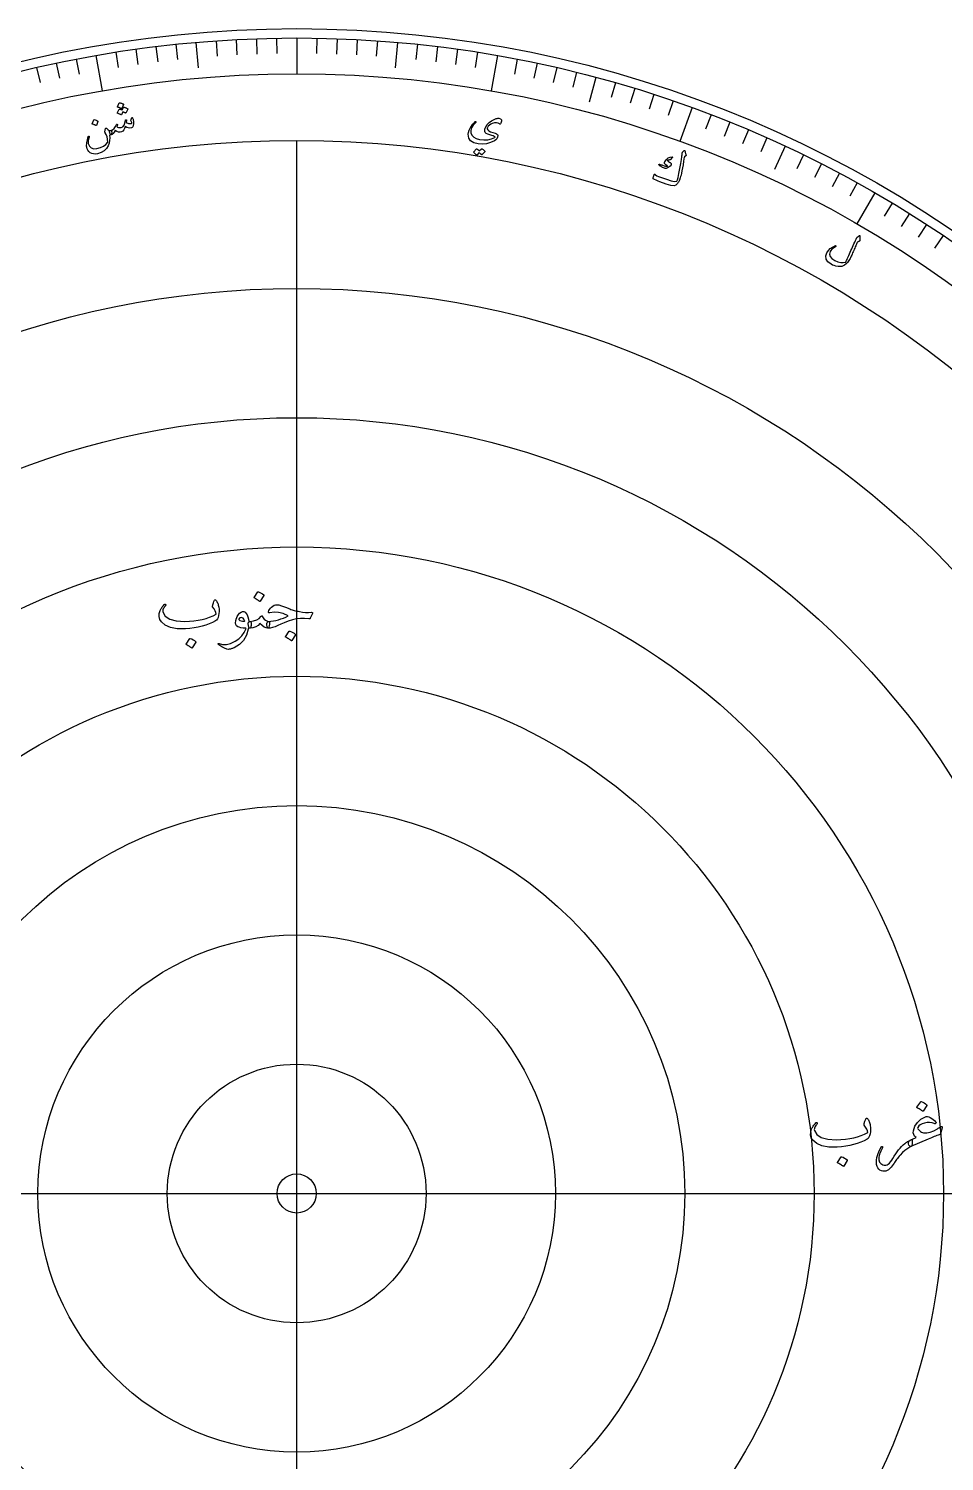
# Model space of a CAD drawing. Header units: millimetres. Extents: x -125 to 125, y -125 to 125.
# Drawn here: x -28.7 to 69.5, y -28.7 to 125 of the extents above; entities that cross this region are included whole.
import ezdxf

# ---------------------------------------------------------------- set-up
doc = ezdxf.new("R2010")
doc.units = ezdxf.units.MM
for name, color, linetype in [('CUT_INNER', 6, 'Continuous'), ('CUT_OUTER', 1, 'Continuous'), ('ENGRAVE', 7, 'Continuous'), ('ENGRAVE_FINE', 8, 'Continuous'), ('TEXT', 5, 'Continuous')]:
    doc.layers.add(name, color=color, linetype=linetype)

msp = doc.modelspace()

# ---------------------------------------------------------------- linework, layer by layer
at = {"layer": 'CUT_INNER'}
msp.add_circle((0, 0), 2.1, dxfattribs=at)
at = {"layer": 'CUT_OUTER'}
msp.add_circle((0, 0), 125, dxfattribs=at)
at = {"layer": 'ENGRAVE'}
for points in [[(-10.8073, 123.5281), (-10.5676, 120.7886)], [(0, 124), (0, 120.15)], [(10.8073, 123.5281), (10.5676, 120.7886)], [(-21.5324, 122.1162), (-20.8638, 118.3247)], [(21.5324, 122.1162), (20.8638, 118.3247)], [(32.0936, 119.7748), (31.3818, 117.1185)], [(42.4105, 116.5219), (41.0937, 112.9041)], [(0, -113), (0, 113)], [(52.4047, 112.3822), (51.2425, 109.8898)], [(62, 107.3872), (60.075, 104.053)], [(-113, 0), (113, 0)]]:
    msp.add_lwpolyline(points, dxfattribs=at)
for radius in [124, 120.15, 113, 83.25, 55.5, 27.75]:
    msp.add_circle((0, 0), radius, dxfattribs=at)
at = {"layer": 'ENGRAVE_FINE'}
for points in [[(-15.1118, 123.0757), (-14.9107, 121.438)], [(-12.9615, 123.3207), (-12.7891, 121.6798)], [(-8.6498, 123.6979), (-8.5347, 122.052)], [(-6.4897, 123.8301), (-6.4033, 122.1823)], [(-4.3275, 123.9245), (-4.27, 122.2755)], [(-2.1641, 123.9811), (-2.1353, 122.3314)], [(2.1641, 123.9811), (2.1353, 122.3314)], [(4.3275, 123.9245), (4.27, 122.2755)], [(6.4897, 123.8301), (6.4033, 122.1823)], [(8.6498, 123.6979), (8.5347, 122.052)], [(12.9615, 123.3207), (12.7891, 121.6798)], [(15.1118, 123.0757), (14.9107, 121.438)], [(-23.6603, 121.7218), (-23.3455, 120.1021)], [(-19.3979, 122.4734), (-19.1398, 120.8437)], [(-17.2575, 122.7932), (-17.0278, 121.1593)], [(17.2575, 122.7932), (17.0278, 121.1593)], [(19.3979, 122.4734), (19.1398, 120.8437)], [(23.6603, 121.7218), (23.3455, 120.1021)], [(-27.8939, 120.8219), (-27.5228, 119.2142)], [(-25.781, 121.2903), (-25.438, 119.6764)], [(25.781, 121.2903), (25.438, 119.6764)], [(27.8939, 120.8219), (27.5228, 119.2142)], [(29.9983, 120.3167), (29.5991, 118.7157)], [(34.179, 119.1965), (33.7242, 117.6104)], [(36.2541, 118.5818), (35.7717, 117.0039)], [(38.3181, 117.931), (37.8082, 116.3618)], [(40.3705, 117.2443), (39.8333, 115.6842)], [(44.4376, 115.764), (43.8463, 114.2236)], [(46.4512, 114.9708), (45.8331, 113.4409)], [(48.4507, 114.1426), (47.806, 112.6238)], [(50.4353, 113.2796), (49.7642, 111.7723)], [(54.358, 111.4505), (53.6347, 109.9675)], [(56.2948, 110.4848), (55.5457, 109.0146)], [(58.2145, 109.4855), (57.4398, 108.0286)], [(60.1164, 108.4528), (59.3165, 107.0097)], [(63.8647, 106.2887), (63.0149, 104.8744)], [(65.71, 105.158), (64.8356, 103.7587)], [(67.5352, 103.9952), (66.6366, 102.6113)], [(69.3399, 102.8007), (68.4173, 101.4327)]]:
    msp.add_lwpolyline(points, dxfattribs=at)
for radius in [97.125, 69.375, 41.625, 13.875]:
    msp.add_circle((0, 0), radius, dxfattribs=at)
at = {"layer": 'TEXT'}
for points in [[(-19.0238, 117.0245), (-19.0183, 117.0319), (-19.0098, 117.0372), (-18.9984, 117.0403), (-18.9839, 117.0414), (-18.9297, 117.0309), (-18.8769, 117.0182), (-18.8253, 117.0033), (-18.7752, 116.9862), (-18.7259, 116.9666), (-18.6773, 116.9444), (-18.6292, 116.9194), (-18.5818, 116.8916), (-18.5694, 116.8809), (-18.5624, 116.8699), (-18.5606, 116.8587), (-18.5641, 116.8474), (-18.7506, 116.4203), (-18.7585, 116.4119), (-18.77, 116.4094), (-18.7852, 116.4128), (-18.8039, 116.4222), (-18.8201, 116.43), (-18.8455, 116.4416), (-18.8801, 116.4569), (-18.924, 116.4759), (-18.9777, 116.4986), (-19.0421, 116.5247), (-19.1169, 116.5543), (-19.2024, 116.5873), (-19.214, 116.5932), (-19.2204, 116.6), (-19.2217, 116.6076), (-19.2178, 116.6161)], [(-17.6831, 115.4648), (-17.673, 115.4741), (-17.6595, 115.4736), (-17.6425, 115.4631), (-17.622, 115.4428), (-17.5978, 115.4066), (-17.5756, 115.3533), (-17.5554, 115.2826), (-17.5371, 115.1947), (-17.5201, 115.0941), (-17.5106, 114.9951), (-17.5085, 114.8975), (-17.5137, 114.8014), (-17.5427, 114.6117), (-17.5856, 114.4719), (-17.6426, 114.3822), (-17.7138, 114.3425), (-17.894, 114.3252), (-18.0666, 114.3461), (-18.2317, 114.4051), (-18.3896, 114.5024), (-18.4544, 114.2988), (-18.5434, 114.1337), (-18.6566, 114.0071), (-18.794, 113.9188), (-18.9468, 113.8791), (-19.1104, 113.8923), (-19.285, 113.9584), (-19.4709, 114.0774), (-19.5725, 113.8881), (-19.6795, 113.7469), (-19.792, 113.6537), (-19.9101, 113.6086), (-19.9371, 113.6182), (-19.9678, 113.6561), (-20.0022, 113.7221), (-20.0402, 113.8163), (-20.0648, 113.9115), (-20.0647, 113.9849), (-20.0399, 114.0364), (-19.9903, 114.0661), (-19.766, 114.1599), (-19.5791, 114.2984), (-19.4295, 114.482), (-19.3171, 114.7107), (-19.311, 114.7232), (-19.3038, 114.7326), (-19.2953, 114.7389), (-19.2857, 114.7421), (-19.2734, 114.7429), (-19.262, 114.7409), (-19.2514, 114.7361), (-19.2416, 114.7286), (-19.2322, 114.7021), (-19.2356, 114.6537), (-19.2516, 114.5837), (-19.2802, 114.4918), (-19.2131, 114.4361), (-19.1178, 114.4027), (-18.9943, 114.3915), (-18.8426, 114.4025), (-18.6626, 114.4722), (-18.5204, 114.6264), (-18.4155, 114.8651), (-18.3477, 115.1885), (-18.3445, 115.2051), (-18.3392, 115.2173), (-18.332, 115.2254), (-18.3227, 115.2291), (-18.3081, 115.2301), (-18.2951, 115.2283), (-18.2835, 115.2236), (-18.2735, 115.216), (-18.2651, 115.2043), (-18.2592, 115.1922), (-18.2559, 115.1796), (-18.2552, 115.1667), (-18.2722, 114.9445), (-18.2042, 114.901), (-18.1252, 114.8659), (-18.0351, 114.8389), (-17.9339, 114.8201), (-17.8372, 114.8127), (-17.7654, 114.8189), (-17.7186, 114.8389), (-17.6967, 114.8726), (-17.6951, 114.9192), (-17.7098, 114.9829), (-17.7409, 115.0636), (-17.7883, 115.1614), (-17.7874, 115.1912), (-17.7696, 115.2517), (-17.7348, 115.3429), (-17.6831, 115.4648)], [(-18.5808, 116.5521), (-18.5754, 116.5595), (-18.5669, 116.5647), (-18.5555, 116.5679), (-18.5411, 116.5689), (-18.4872, 116.5582), (-18.4346, 116.5453), (-18.3833, 116.5302), (-18.3334, 116.5129), (-18.2844, 116.4931), (-18.2361, 116.4707), (-18.1883, 116.4455), (-18.1411, 116.4176), (-18.1314, 116.4084), (-18.1261, 116.3978), (-18.1252, 116.3858), (-18.1288, 116.3725), (-18.3154, 115.9462), (-18.3214, 115.94), (-18.3313, 115.9384), (-18.3453, 115.9415), (-18.3634, 115.9491), (-18.3752, 115.9544), (-18.3938, 115.9625), (-18.4192, 115.9735), (-18.4512, 115.9874), (-18.4899, 116.0037), (-18.5353, 116.0223), (-18.5873, 116.0431), (-18.646, 116.066), (-18.7799, 115.7516), (-18.7878, 115.7431), (-18.7992, 115.7406), (-18.8143, 115.7441), (-18.833, 115.7534), (-18.8491, 115.7613), (-18.8744, 115.7728), (-18.9088, 115.7881), (-18.9525, 115.8071), (-19.006, 115.8298), (-19.07, 115.8558), (-19.1446, 115.8854), (-19.2296, 115.9184), (-19.2389, 115.9247), (-19.2437, 115.9318), (-19.244, 115.9396), (-19.2398, 115.9481), (-19.0477, 116.3564), (-19.0423, 116.3638), (-19.0339, 116.3691), (-19.0225, 116.3723), (-19.008, 116.3733), (-18.9699, 116.366), (-18.9319, 116.3576), (-18.8941, 116.3483), (-18.8565, 116.3379), (-18.8193, 116.3261), (-18.7829, 116.3125), (-18.7471, 116.2972), (-18.7121, 116.2801)], [(21.7606, 114.782), (21.606, 114.8679), (21.4222, 114.9047), (21.2095, 114.8919), (20.9682, 114.8297), (20.8093, 114.7569), (20.6706, 114.6607), (20.5523, 114.5411), (20.4543, 114.398), (20.4417, 114.3682), (20.4353, 114.3359), (20.435, 114.3012), (20.4408, 114.2641), (20.5018, 114.1411), (20.6218, 114.0349), (20.8009, 113.9453), (21.0389, 113.8721), (21.2741, 113.8018), (21.4395, 113.7225), (21.5352, 113.6345), (21.5613, 113.5379), (21.5309, 113.352), (21.4635, 113.194), (21.3592, 113.064), (21.2183, 112.9619), (20.7974, 112.7735), (20.366, 112.6559), (19.9233, 112.6089), (19.4687, 112.6324), (18.9882, 112.7497), (18.6486, 112.9594), (18.4496, 113.2627), (18.3915, 113.6604), (18.4181, 113.8691), (18.4843, 114.0897), (18.5903, 114.3222), (18.7364, 114.5664), (18.7844, 114.6331), (18.8329, 114.697), (18.882, 114.7583), (18.9317, 114.8168), (18.9824, 114.8728), (19.0343, 114.9267), (19.0876, 114.9783), (19.1422, 115.0278), (19.1704, 115.0473), (19.1937, 115.0532), (19.2121, 115.0456), (19.2256, 115.0244), (19.231, 114.9999), (19.2294, 114.9766), (19.2208, 114.9545), (19.2052, 114.9336), (18.9396, 114.6311), (18.7657, 114.3472), (18.6826, 114.0823), (18.6897, 113.8366), (18.7966, 113.5614), (18.9842, 113.3483), (19.2527, 113.197), (19.6024, 113.1068), (20.063, 113.0637), (20.4889, 113.0847), (20.8806, 113.1701), (21.2387, 113.3204), (21.2613, 113.3346), (21.2718, 113.351), (21.2704, 113.3696), (21.2571, 113.3905), (21.1956, 113.4361), (21.0834, 113.4859), (20.9205, 113.5397), (20.7067, 113.5972), (20.4907, 113.6646), (20.3312, 113.7463), (20.2282, 113.8426), (20.1818, 113.9537), (20.1728, 114.0762), (20.1863, 114.2006), (20.2224, 114.3269), (20.281, 114.4551), (20.4414, 114.6989), (20.6425, 114.9136), (20.8845, 115.099), (21.1675, 115.2549), (21.2418, 115.2904), (21.313, 115.3199), (21.3812, 115.3434), (21.4463, 115.3608), (21.5081, 115.3726), (21.5663, 115.3792), (21.6209, 115.3804), (21.6718, 115.3765), (21.8636, 115.3216), (21.967, 115.2142), (21.9823, 115.0547), (21.9095, 114.843), (21.8747, 114.7888), (21.8383, 114.7606), (21.8003, 114.7583), (21.7606, 114.782)], [(-20.4884, 114.2818), (-20.477, 114.3127), (-20.4602, 114.3288), (-20.4382, 114.3301), (-20.4109, 114.3167), (-20.3947, 114.3045), (-20.3759, 114.2888), (-20.3545, 114.2697), (-20.3305, 114.2471), (-20.3043, 114.2213), (-20.2763, 114.1925), (-20.2465, 114.1608), (-20.2149, 114.1261), (-20.1717, 114.0902), (-20.1198, 114.0682), (-20.0594, 114.0602), (-19.9903, 114.0661), (-19.9417, 114.0677), (-19.9021, 114.054), (-19.8716, 114.0249), (-19.8502, 113.9805), (-19.8379, 113.9306), (-19.8331, 113.8748), (-19.8357, 113.8131), (-19.8457, 113.7456), (-19.8588, 113.6883), (-19.8738, 113.6463), (-19.891, 113.6198), (-19.9101, 113.6086), (-20.0664, 113.5811), (-20.0485, 113.2835), (-20.0694, 112.9908), (-20.1289, 112.703), (-20.2268, 112.42), (-20.3998, 112.1252), (-20.649, 111.8867), (-20.9743, 111.704), (-21.3761, 111.5766), (-21.5901, 111.5459), (-21.7892, 111.5545), (-21.9738, 111.6025), (-22.1439, 111.6899), (-22.2879, 111.8083), (-22.3991, 111.9482), (-22.4774, 112.1099), (-22.5226, 112.2933), (-22.5323, 112.3958), (-22.5327, 112.509), (-22.5239, 112.633), (-22.5058, 112.7677), (-22.479, 112.913), (-22.444, 113.0688), (-22.4008, 113.2351), (-22.3493, 113.4118), (-22.3437, 113.4267), (-22.3362, 113.438), (-22.3266, 113.4458), (-22.315, 113.4501), (-22.2984, 113.452), (-22.2838, 113.451), (-22.2712, 113.4468), (-22.2607, 113.4397), (-22.2508, 113.4275), (-22.2461, 113.4123), (-22.2468, 113.3941), (-22.2528, 113.3729), (-22.3159, 113.13), (-22.3535, 112.9309), (-22.3656, 112.7756), (-22.3526, 112.664), (-22.2311, 112.3813), (-22.0353, 112.1992), (-21.7655, 112.1175), (-21.4213, 112.1355), (-21.0384, 112.2359), (-20.7164, 112.3846), (-20.4549, 112.5824), (-20.2539, 112.8294), (-20.2807, 113.1284), (-20.336, 113.3954), (-20.4201, 113.6304), (-20.5332, 113.8333), (-20.5519, 113.863), (-20.565, 113.8865), (-20.5723, 113.9039), (-20.574, 113.915)], [(-21.7714, 115.2159), (-21.7662, 115.2235), (-21.7579, 115.2289), (-21.7467, 115.2324), (-21.7324, 115.2338), (-21.6255, 115.2125), (-21.5227, 115.1812), (-21.4241, 115.1399), (-21.3297, 115.0885), (-21.3198, 115.0799), (-21.3144, 115.0704), (-21.3135, 115.06), (-21.317, 115.0489), (-21.4847, 114.6186), (-21.4919, 114.6078), (-21.5029, 114.6034), (-21.5178, 114.6055), (-21.5365, 114.6141), (-21.5527, 114.6216), (-21.5782, 114.6326), (-21.6128, 114.6471), (-21.6567, 114.665), (-21.7105, 114.6864), (-21.7748, 114.711), (-21.8497, 114.7388), (-21.9351, 114.7698), (-21.9467, 114.7754), (-21.9533, 114.782), (-21.9547, 114.7896), (-21.9511, 114.7982)], [(19.8143, 112.1109), (19.8217, 112.1161), (19.8311, 112.1184), (19.8425, 112.1177), (19.8559, 112.114), (19.9016, 112.0866), (19.9453, 112.0575), (19.9872, 112.0268), (20.0271, 111.9944), (20.0653, 111.96), (20.1021, 111.9233), (20.1375, 111.8841), (20.1715, 111.8426), (20.1774, 111.8307), (20.1788, 111.819), (20.1758, 111.8074), (20.1683, 111.796), (19.8613, 111.4525), (19.8539, 111.4486), (19.8443, 111.4503), (19.8325, 111.4577), (19.8185, 111.4706), (19.8094, 111.4819), (19.794, 111.4979), (19.7725, 111.5186), (19.7448, 111.544), (19.7106, 111.5744), (19.6697, 111.6103), (19.6221, 111.6516), (19.5677, 111.6983), (19.3272, 111.4311), (19.317, 111.4234), (19.3055, 111.4231), (19.2927, 111.4303), (19.2787, 111.4448), (19.2665, 111.4574), (19.2472, 111.4764), (19.2207, 111.5019), (19.187, 111.5339), (19.1456, 111.5725), (19.0956, 111.6177), (19.0373, 111.6695), (18.9704, 111.728), (18.9639, 111.737), (18.9618, 111.7452), (18.964, 111.7527), (18.9706, 111.7594), (19.2775, 112.0892), (19.2848, 112.0945), (19.2941, 112.0968), (19.3055, 112.0962), (19.319, 112.0925), (19.3583, 112.0715), (19.3959, 112.0485), (19.4319, 112.0234), (19.4662, 111.9963), (19.499, 111.9676), (19.5302, 111.9374), (19.5599, 111.9059), (19.588, 111.8729)], [(41.6419, 111.8777), (41.6505, 111.8154), (41.6614, 111.7554), (41.6744, 111.6977), (41.6897, 111.6423), (41.7076, 111.5889), (41.7282, 111.5376), (41.7518, 111.4884), (41.7781, 111.4411), (41.786, 111.4171), (41.7829, 111.3938), (41.7688, 111.3712), (41.7437, 111.3493), (41.6005, 111.2376), (41.586, 111.2251), (41.5748, 111.2141), (41.5671, 111.2046), (41.5627, 111.1966), (41.497, 110.7743), (41.4344, 110.3938), (41.3752, 110.0551), (41.3195, 109.7581), (41.2672, 109.5032), (41.2184, 109.2909), (41.173, 109.121), (41.1311, 108.9935), (41.0418, 108.7569), (41.0093, 108.6835), (40.973, 108.6111), (40.9331, 108.5398), (40.8894, 108.4696), (40.8417, 108.4005), (40.7897, 108.3327), (40.7335, 108.2662), (40.673, 108.2009), (40.4854, 108.1407), (40.1378, 108.1817), (39.6298, 108.3225), (38.96, 108.5607), (38.7535, 108.6428), (38.5643, 108.7238), (38.3924, 108.8038), (38.2377, 108.8829), (38.2251, 108.8945), (38.2178, 108.9076), (38.2159, 108.9223), (38.2192, 108.9386), (38.241, 109.0147), (38.2613, 109.0838), (38.2802, 109.1459), (38.2977, 109.201), (38.3139, 109.2497), (38.3291, 109.2925), (38.3433, 109.3296), (38.3565, 109.3609), (38.3649, 109.3781), (38.3748, 109.3859), (38.3861, 109.3843), (38.399, 109.3733), (38.5003, 109.299), (38.6375, 109.2222), (38.8104, 109.1427), (39.0192, 109.0604), (39.6493, 108.8332), (40.1523, 108.6827), (40.5291, 108.6106), (40.7803, 108.6182), (40.8352, 108.7654), (40.9056, 109.0439), (40.9912, 109.4538), (41.0914, 109.9952), (41.1867, 110.5392), (41.2565, 110.9513), (41.3014, 111.2316), (41.3217, 111.38), (41.326, 111.421), (41.33, 111.4594), (41.3338, 111.4952), (41.3373, 111.5283), (41.3404, 111.5585), (41.3429, 111.5854), (41.345, 111.609), (41.3466, 111.6295), (41.3528, 111.6729), (41.3658, 111.7118), (41.3856, 111.7461), (41.4121, 111.7758), (41.5746, 111.9247), (41.587, 111.9342), (41.5984, 111.9393), (41.6089, 111.9399), (41.6184, 111.936), (41.6278, 111.9252), (41.6349, 111.9119), (41.6396, 111.8961), (41.6419, 111.8777)], [(40.2768, 111.2352), (40.2856, 111.2307), (40.2923, 111.2241), (40.2969, 111.2156), (40.2994, 111.2051), (40.2985, 111.1969), (40.2961, 111.1884), (40.2923, 111.1799), (40.2871, 111.1711), (40.0905, 110.9514), (40.0684, 110.9298), (40.048, 110.9146), (40.0291, 110.9056), (40.0118, 110.903), (39.9437, 110.9079), (39.8829, 110.9041), (39.8294, 110.8915), (39.7832, 110.87), (39.7701, 110.8548), (39.7726, 110.8327), (39.7906, 110.8036), (39.8241, 110.7676), (39.8482, 110.7483), (39.8735, 110.7292), (39.8999, 110.7105), (39.9274, 110.692), (39.9563, 110.6737), (39.987, 110.6554), (40.0195, 110.6371), (40.0536, 110.6189), (40.1596, 110.5225), (40.1611, 110.4028), (40.0586, 110.2599), (39.8523, 110.0935), (39.7763, 110.0493), (39.7065, 110.0186), (39.6431, 110.0014), (39.5859, 109.9976), (39.5275, 110.0059), (39.4508, 110.0283), (39.3558, 110.0647), (39.2423, 110.1152), (39.1847, 110.1422), (39.1309, 110.1699), (39.0808, 110.1983), (39.0343, 110.2274), (38.9912, 110.2563), (38.9512, 110.2842), (38.9142, 110.3109), (38.8802, 110.3366), (38.8613, 110.358), (38.8497, 110.3788), (38.8455, 110.3991), (38.8486, 110.4188), (38.8584, 110.4369), (38.8724, 110.4474), (38.8907, 110.4502), (38.9131, 110.4454), (38.983, 110.4259), (39.0619, 110.4024), (39.1497, 110.3751), (39.2465, 110.3438), (39.427, 110.2852), (39.5703, 110.2459), (39.6764, 110.2259), (39.7453, 110.2255), (39.7553, 110.2284), (39.7623, 110.2344), (39.7663, 110.2436), (39.7673, 110.2559), (39.7655, 110.2644), (39.7599, 110.2737), (39.7503, 110.2836), (39.7369, 110.2943), (39.6071, 110.3794), (39.5538, 110.4177), (39.5108, 110.4577), (39.4781, 110.4996), (39.4556, 110.5432), (39.4403, 110.5905), (39.4371, 110.6348), (39.446, 110.6761), (39.4669, 110.7145), (39.6547, 110.9571), (39.8524, 111.1249), (40.0598, 111.2176), (40.2768, 111.2352)], [(60.3282, 102.7832), (60.3442, 102.7921), (60.3602, 102.7958), (60.3762, 102.7943), (60.3921, 102.7875), (60.4055, 102.7763), (60.4136, 102.7614), (60.4165, 102.7429), (60.4142, 102.7207), (60.3966, 102.5937), (60.3899, 102.4789), (60.3942, 102.3764), (60.4094, 102.2862), (60.4116, 102.2556), (60.4011, 102.2281), (60.3779, 102.2036), (60.3419, 102.1822), (60.3218, 102.1734), (60.3026, 102.1649), (60.2843, 102.1566), (60.267, 102.1485), (60.2506, 102.1409), (60.2355, 102.1341), (60.2217, 102.128), (60.209, 102.1227), (60.1869, 102.1125), (60.1663, 102.097), (60.1472, 102.0761), (60.1294, 102.0498), (60.0895, 101.9698), (60.0472, 101.8819), (60.0025, 101.786), (59.9553, 101.6821), (59.9055, 101.5705), (59.8526, 101.4514), (59.7968, 101.3246), (59.7379, 101.1902), (59.681, 101.055), (59.6265, 100.9286), (59.5744, 100.8107), (59.5248, 100.7016), (59.4778, 100.6007), (59.4334, 100.5076), (59.3918, 100.4222), (59.3528, 100.3446), (59.2281, 100.1204), (59.0864, 99.922), (58.9279, 99.7493), (58.7527, 99.6021), (58.6245, 99.5305), (58.4666, 99.4876), (58.279, 99.4731), (58.0616, 99.487), (57.8387, 99.5231), (57.6388, 99.573), (57.462, 99.6368), (57.308, 99.7147), (56.9634, 99.981), (56.7758, 100.2768), (56.7455, 100.6029), (56.873, 100.9598), (57.0293, 101.1913), (57.2267, 101.3929), (57.4654, 101.5644), (57.7458, 101.7055), (57.7648, 101.7121), (57.7816, 101.7134), (57.796, 101.7092), (57.8082, 101.6997), (57.8193, 101.6864), (57.826, 101.6733), (57.8284, 101.6604), (57.8264, 101.6478), (57.8205, 101.6308), (57.8115, 101.6162), (57.7994, 101.6042), (57.7842, 101.5946), (57.567, 101.4528), (57.3989, 101.3222), (57.2799, 101.2031), (57.2098, 101.0956), (57.1487, 100.8133), (57.2147, 100.5543), (57.4076, 100.3184), (57.7273, 100.1046), (58.0456, 99.964), (58.3438, 99.8915), (58.6222, 99.8874), (58.8812, 99.9517), (58.9235, 100.0315), (58.971, 100.1257), (59.0237, 100.2345), (59.0815, 100.3579), (59.1444, 100.4963), (59.2122, 100.6501), (59.2848, 100.8193), (59.3624, 101.0041), (59.4442, 101.1935), (59.5256, 101.3796), (59.6063, 101.5622), (59.6864, 101.7415), (59.7663, 101.9171), (59.8462, 102.0891), (59.9261, 102.2572), (60.0061, 102.4216), (60.0766, 102.5837), (60.0875, 102.6005), (60.0995, 102.6151), (60.1126, 102.6276), (60.1267, 102.638)], [(-8.6621, 63.6576), (-8.6079, 63.5896), (-8.5582, 63.5145), (-8.5131, 63.4323), (-8.4725, 63.3431), (-8.4365, 63.2473), (-8.405, 63.1455), (-8.378, 63.0377), (-8.3556, 62.9237), (-8.3264, 62.6949), (-8.3193, 62.4681), (-8.3344, 62.2433), (-8.3717, 62.0205), (-8.4282, 61.8219), (-8.5008, 61.6617), (-8.5895, 61.5397), (-8.6943, 61.456), (-9.027, 61.2801), (-9.3798, 61.1233), (-9.7528, 60.9857), (-10.1459, 60.8673), (-10.5592, 60.769), (-10.9927, 60.6919), (-11.4463, 60.6359), (-11.9201, 60.6012), (-12.8082, 60.6102), (-13.5371, 60.7342), (-14.1066, 60.9731), (-14.5169, 61.327), (-14.6852, 61.6037), (-14.7629, 61.9016), (-14.7498, 62.2206), (-14.6459, 62.5608), (-14.6109, 62.6342), (-14.5703, 62.709), (-14.5242, 62.7854), (-14.4725, 62.8633), (-14.4153, 62.9426), (-14.3526, 63.0235), (-14.2843, 63.106), (-14.2104, 63.1899), (-14.1858, 63.2136), (-14.16, 63.2282), (-14.1333, 63.2337), (-14.1056, 63.2302), (-14.087, 63.2231), (-14.0713, 63.21), (-14.0587, 63.1909), (-14.0492, 63.1657), (-14.0446, 63.142), (-14.0471, 63.1193), (-14.0567, 63.0976), (-14.0734, 63.077), (-14.1424, 62.9948), (-14.2044, 62.9096), (-14.2593, 62.8214), (-14.3072, 62.7302), (-14.34, 62.643), (-14.3576, 62.5588), (-14.3601, 62.4777), (-14.3475, 62.3996), (-14.0955, 61.9434), (-13.6217, 61.6233), (-12.9262, 61.4394), (-12.0088, 61.3915), (-11.5046, 61.4109), (-11.024, 61.453), (-10.5671, 61.5177), (-10.1338, 61.6052), (-9.7238, 61.7153), (-9.3365, 61.8481), (-8.9718, 62.0036), (-8.6298, 62.1818), (-8.6631, 62.3481), (-8.7387, 62.5326), (-8.8566, 62.7352), (-9.0169, 62.956), (-9.0219, 62.9772), (-9.0209, 63.0165), (-9.0139, 63.0739), (-9.0008, 63.1496), (-8.9972, 63.1571), (-8.9947, 63.1637), (-8.9932, 63.1692), (-8.9927, 63.1737), (-8.9665, 63.2766), (-8.9282, 63.3915), (-8.8778, 63.5185), (-8.8153, 63.6576), (-8.7876, 63.7), (-8.7528, 63.7141), (-8.711, 63.7), (-8.6621, 63.6576)], [(-4.1782, 64.5528), (-4.1681, 64.5629), (-4.154, 64.5689), (-4.1359, 64.5709), (-4.1137, 64.5689), (-3.9569, 64.5054), (-3.8092, 64.4278), (-3.6706, 64.336), (-3.5411, 64.2302), (-3.5285, 64.2141), (-3.5229, 64.1979), (-3.5245, 64.1818), (-3.533, 64.1657), (-3.9121, 63.5528), (-3.9262, 63.5382), (-3.9443, 63.5346), (-3.9665, 63.5422), (-3.9927, 63.5608), (-4.0154, 63.577), (-4.0512, 63.6012), (-4.1001, 63.6334), (-4.1621, 63.6737), (-4.2382, 63.7221), (-4.3294, 63.7786), (-4.4358, 63.8431), (-4.5572, 63.9157), (-4.5734, 63.9278), (-4.5814, 63.9399), (-4.5814, 63.952), (-4.5734, 63.9641)], [(-3.0169, 62.4157), (-2.9725, 62.5442), (-2.904, 62.6717), (-2.8113, 62.7982), (-2.6943, 62.9237), (-2.5557, 63.0367), (-2.4141, 63.1173), (-2.2694, 63.1657), (-2.1217, 63.1818), (-1.9191, 63.1531), (-1.6177, 63.0669), (-1.2175, 62.9232), (-0.7185, 62.7221), (-0.6142, 62.6826), (-0.5028, 62.6445), (-0.3843, 62.608), (-0.2588, 62.5729), (-0.1268, 62.5389), (0.0113, 62.5054), (0.1555, 62.4724), (0.3057, 62.4399), (0.6182, 62.39), (0.9347, 62.3612), (1.2553, 62.3537), (1.5799, 62.3673), (1.653, 62.3612), (1.6948, 62.335), (1.7054, 62.2887), (1.6847, 62.2221), (1.4589, 61.7302), (1.4302, 61.6894), (1.3924, 61.6637), (1.3455, 61.6531), (1.2896, 61.6576), (0.84, 61.7095), (0.4025, 61.7121), (-0.0229, 61.6652), (-0.4363, 61.5689), (-0.9111, 61.4061), (-1.3354, 61.2483), (-1.7094, 61.0956), (-2.033, 60.9479), (-2.3153, 60.8209), (-2.5814, 60.7302), (-2.8314, 60.6758), (-3.0653, 60.6576), (-3.0885, 60.6627), (-3.1096, 60.6778), (-3.1288, 60.703), (-3.1459, 60.7383), (-3.1817, 60.8567), (-3.2004, 60.9701), (-3.2019, 61.0785), (-3.1863, 61.1818), (-3.1605, 61.264), (-3.1318, 61.325), (-3.1001, 61.3648), (-3.0653, 61.3834), (-2.778, 61.4104), (-2.4967, 61.451), (-2.2215, 61.5051), (-1.9524, 61.5729), (-1.6888, 61.6538), (-1.4302, 61.7473), (-1.1767, 61.8534), (-0.9282, 61.9721), (-1.4499, 62.2226), (-1.9504, 62.3612), (-2.4297, 62.388), (-2.8879, 62.3028), (-2.9186, 62.2947), (-2.9463, 62.2947), (-2.971, 62.3028), (-2.9927, 62.3189), (-3.0063, 62.3401), (-3.0149, 62.3633), (-3.0184, 62.3885), (-3.0169, 62.4157)], [(-5.1943, 60.5689), (-5.3833, 59.9051), (-5.7004, 59.3492), (-6.1454, 58.9011), (-6.7185, 58.5608), (-6.7987, 58.5263), (-6.8778, 58.4953), (-6.9559, 58.4679), (-7.033, 58.4439), (-7.1086, 58.424), (-7.1822, 58.4086), (-7.2538, 58.3978), (-7.3234, 58.3915), (-7.4967, 58.4162), (-7.7266, 58.5064), (-8.0129, 58.6622), (-8.3556, 58.8834), (-8.3924, 58.9152), (-8.4141, 58.9459), (-8.4206, 58.9757), (-8.4121, 59.0044), (-8.3929, 59.0266), (-8.3677, 59.0367), (-8.3365, 59.0346), (-8.2992, 59.0205), (-7.9428, 58.9051), (-7.5431, 58.9056), (-7.1001, 59.022), (-6.6137, 59.2544), (-6.2165, 59.524), (-5.8879, 59.8411), (-5.6278, 60.2055), (-5.4363, 60.6173), (-5.4378, 60.6319), (-5.4423, 60.6435), (-5.4499, 60.6521), (-5.4604, 60.6576), (-5.7382, 60.6737), (-5.9746, 60.706), (-6.1696, 60.7544), (-6.3234, 60.8189), (-6.4423, 60.9187), (-6.5169, 61.0568), (-6.5471, 61.2332), (-6.533, 61.4479), (-6.5285, 61.4764), (-6.5229, 61.5054), (-6.5164, 61.5349), (-6.5088, 61.5649), (-6.5003, 61.5959), (-6.4907, 61.6284), (-6.4801, 61.6624), (-6.4685, 61.6979), (-6.3738, 61.9283), (-6.2588, 62.1193), (-6.1238, 62.271), (-5.9685, 62.3834), (-5.8097, 62.4449), (-5.6641, 62.4439), (-5.5315, 62.3804), (-5.4121, 62.2544), (-5.3077, 62.079), (-5.2286, 61.8754), (-5.1747, 61.6435), (-5.1459, 61.3834), (-5.1301, 61.3837), (-5.1147, 61.3844), (-5.0998, 61.3857), (-5.0854, 61.3875), (-5.0711, 61.3892), (-5.0562, 61.3905), (-5.0408, 61.3912), (-5.025, 61.3915), (-4.9705, 61.3799), (-4.9282, 61.3451), (-4.8979, 61.2872), (-4.8798, 61.206), (-4.8722, 61.1168), (-4.8738, 61.0266), (-4.8843, 60.9353), (-4.904, 60.8431), (-4.9297, 60.762), (-4.9584, 60.704), (-4.9902, 60.6692), (-5.025, 60.6576), (-5.1782, 60.6576), (-5.1792, 60.643), (-5.1822, 60.6233), (-5.1873, 60.5986), (-5.1943, 60.5689)], [(-5.5814, 61.4721), (-5.6661, 61.6198), (-5.7588, 61.7242), (-5.8596, 61.7851), (-5.9685, 61.8028), (-6.0335, 61.7856), (-6.0915, 61.7584), (-6.1424, 61.7211), (-6.1863, 61.6737), (-6.2004, 61.6485), (-6.2024, 61.6213), (-6.1923, 61.5921), (-6.1701, 61.5608), (-6.087, 61.4878), (-5.9665, 61.4379), (-5.8087, 61.4111), (-5.6137, 61.4076), (-5.5935, 61.4117), (-5.5814, 61.4237), (-5.5774, 61.4439), (-5.5814, 61.4721)], [(-3.0653, 61.3834), (-3.0013, 61.3628), (-2.9544, 61.3411), (-2.9247, 61.3184), (-2.9121, 61.2947), (-2.906, 61.2584), (-2.904, 61.2141), (-2.906, 61.1617), (-2.9121, 61.1012), (-2.9428, 60.9071), (-2.9786, 60.7685), (-3.0194, 60.6853), (-3.0653, 60.6576), (-3.283, 60.6884), (-3.5008, 60.7806), (-3.7185, 60.9343), (-3.9363, 61.1496), (-4.1439, 60.9525), (-4.3959, 60.8048), (-4.6923, 60.7065), (-5.033, 60.6576), (-5.0698, 60.6652), (-5.0996, 60.6879), (-5.1222, 60.7257), (-5.1379, 60.7786), (-5.2024, 61.1173), (-5.2094, 61.1551), (-5.2064, 61.1959), (-5.1933, 61.2398), (-5.1701, 61.2867), (-5.1434, 61.3229), (-5.1117, 61.3512), (-5.0749, 61.3713), (-5.033, 61.3834), (-4.6258, 61.4439), (-4.2911, 61.5528), (-4.029, 61.71), (-3.8395, 61.9157), (-3.8173, 61.9439), (-3.7911, 61.9641), (-3.7609, 61.9762), (-3.7266, 61.9802), (-3.6948, 61.9757), (-3.6721, 61.9621), (-3.6585, 61.9394), (-3.654, 61.9076), (-3.653, 61.8774), (-3.65, 61.8512), (-3.6449, 61.829), (-3.6379, 61.8108), (-3.5023, 61.648), (-3.3617, 61.5225), (-3.216, 61.4343), (-3.0653, 61.3834)], [(-0.7911, 60.335), (-0.781, 60.3451), (-0.7669, 60.3512), (-0.7488, 60.3532), (-0.7266, 60.3512), (-0.5698, 60.2877), (-0.4221, 60.21), (-0.2835, 60.1183), (-0.154, 60.0125), (-0.1414, 59.9963), (-0.1359, 59.9802), (-0.1374, 59.9641), (-0.1459, 59.9479), (-0.525, 59.335), (-0.5391, 59.3204), (-0.5572, 59.3169), (-0.5794, 59.3245), (-0.6056, 59.3431), (-0.6283, 59.3592), (-0.6641, 59.3834), (-0.713, 59.4157), (-0.775, 59.456), (-0.8511, 59.5044), (-0.9423, 59.5608), (-1.0487, 59.6254), (-1.1701, 59.6979), (-1.1863, 59.71), (-1.1943, 59.7221), (-1.1943, 59.7342), (-1.1863, 59.7463)], [(-11.4766, 59.5528), (-11.4665, 59.5629), (-11.4524, 59.5689), (-11.4342, 59.5709), (-11.4121, 59.5689), (-11.2553, 59.5054), (-11.1076, 59.4278), (-10.969, 59.336), (-10.8395, 59.2302), (-10.8269, 59.2141), (-10.8213, 59.1979), (-10.8228, 59.1818), (-10.8314, 59.1657), (-11.2104, 58.5528), (-11.2246, 58.5382), (-11.2427, 58.5346), (-11.2649, 58.5422), (-11.2911, 58.5608), (-11.3138, 58.577), (-11.3496, 58.6012), (-11.3985, 58.6334), (-11.4604, 58.6737), (-11.5366, 58.7221), (-11.6278, 58.7786), (-11.7341, 58.8431), (-11.8556, 58.9157), (-11.8717, 58.9278), (-11.8798, 58.9399), (-11.8798, 58.952), (-11.8717, 58.9641)], [(66.9237, 9.8395), (66.9338, 9.8496), (66.9479, 9.8556), (66.9661, 9.8576), (66.9883, 9.8556), (67.145, 9.7921), (67.2927, 9.7145), (67.4313, 9.6227), (67.5608, 9.5169), (67.5734, 9.5008), (67.579, 9.4846), (67.5775, 9.4685), (67.5689, 9.4524), (67.1899, 8.8395), (67.1758, 8.8249), (67.1576, 8.8213), (67.1354, 8.8289), (67.1092, 8.8475), (67.0865, 8.8637), (67.0508, 8.8879), (67.0019, 8.9201), (66.9399, 8.9604), (66.8638, 9.0088), (66.7725, 9.0653), (66.6662, 9.1298), (66.5447, 9.2024), (66.5286, 9.2145), (66.5205, 9.2266), (66.5205, 9.2387), (66.5286, 9.2508)], [(61.2141, 8.033), (61.2683, 7.965), (61.3179, 7.8899), (61.363, 7.8077), (61.4036, 7.7185), (61.4396, 7.6227), (61.4711, 7.5209), (61.4981, 7.4131), (61.5205, 7.2992), (61.5498, 7.0703), (61.5568, 6.8435), (61.5417, 6.6187), (61.5044, 6.3959), (61.4479, 6.1973), (61.3754, 6.0371), (61.2867, 5.9151), (61.1818, 5.8314), (60.8492, 5.6555), (60.4963, 5.4988), (60.1233, 5.3612), (59.7302, 5.2427), (59.3169, 5.1444), (58.8834, 5.0673), (58.4298, 5.0114), (57.956, 4.9766), (57.0679, 4.9856), (56.3391, 5.1096), (55.7695, 5.3486), (55.3592, 5.7024), (55.1909, 5.9791), (55.1133, 6.277), (55.1264, 6.596), (55.2302, 6.9363), (55.2652, 7.0096), (55.3058, 7.0844), (55.3519, 7.1608), (55.4036, 7.2387), (55.4608, 7.3181), (55.5235, 7.399), (55.5918, 7.4814), (55.6657, 7.5653), (55.6904, 7.589), (55.7161, 7.6036), (55.7428, 7.6091), (55.7705, 7.6056), (55.7892, 7.5986), (55.8048, 7.5854), (55.8174, 7.5663), (55.827, 7.5411), (55.8315, 7.5174), (55.829, 7.4947), (55.8194, 7.473), (55.8028, 7.4524), (55.7337, 7.3702), (55.6717, 7.285), (55.6168, 7.1968), (55.5689, 7.1056), (55.5361, 7.0184), (55.5185, 6.9342), (55.516, 6.8531), (55.5286, 6.775), (55.7806, 6.3188), (56.2544, 5.9988), (56.95, 5.8148), (57.8673, 5.7669), (58.3716, 5.7863), (58.8522, 5.8284), (59.3091, 5.8932), (59.7423, 5.9806), (60.1523, 6.0907), (60.5397, 6.2236), (60.9043, 6.379), (61.2463, 6.5572), (61.2131, 6.7236), (61.1375, 6.908), (61.0195, 7.1106), (60.8592, 7.3314), (60.8542, 7.3526), (60.8552, 7.3919), (60.8623, 7.4494), (60.8754, 7.525), (60.8789, 7.5325), (60.8814, 7.5391), (60.8829, 7.5446), (60.8834, 7.5492), (60.9096, 7.652), (60.9479, 7.7669), (60.9983, 7.8939), (61.0608, 8.033), (61.0886, 8.0754), (61.1233, 8.0895), (61.1652, 8.0754), (61.2141, 8.033)], [(69.2141, 7.0572), (69.0528, 6.4121), (69.0346, 6.3808), (69.0044, 6.3516), (68.9621, 6.3244), (68.9076, 6.2992), (68.7869, 6.2566), (68.6586, 6.2094), (68.5228, 6.1578), (68.3794, 6.1016), (68.2284, 6.0413), (68.0699, 5.9776), (67.9038, 5.9103), (67.7302, 5.8395), (65.8754, 5.033), (65.7907, 5.0517), (65.7221, 5.1076), (65.6697, 5.2009), (65.6334, 5.3314), (65.6274, 5.47), (65.6657, 5.5875), (65.7483, 5.6837), (65.8754, 5.7588), (65.8912, 5.7661), (65.9227, 5.78), (65.9699, 5.8004), (66.0326, 5.8274), (66.1105, 5.8604), (66.203, 5.899), (66.3101, 5.9431), (66.4318, 5.9927), (66.2751, 6.1535), (66.1758, 6.3294), (66.1339, 6.5204), (66.1496, 6.7266), (66.3048, 7.217), (66.5689, 7.6318), (66.9419, 7.971), (67.4237, 8.2346), (67.5291, 8.2593), (67.6516, 8.2528), (67.7912, 8.215), (67.9479, 8.1459), (68.1107, 8.0517), (68.2604, 7.9463), (68.397, 7.8299), (68.5205, 7.7024), (68.5553, 7.6555), (68.5709, 7.6117), (68.5674, 7.5708), (68.5447, 7.533), (68.5104, 7.5038), (68.4721, 7.4887), (68.4298, 7.4877), (68.3834, 7.5008), (68.142, 7.5769), (67.8854, 7.6117), (67.6138, 7.6051), (67.327, 7.5572), (67.0674, 7.4796), (66.8612, 7.3758), (66.7085, 7.2457), (66.6092, 7.0895), (66.5992, 7.0199), (66.6254, 6.9403), (66.6879, 6.8506), (66.7867, 6.7508), (66.8996, 6.66), (67.0125, 6.5895), (67.1254, 6.5391), (67.2383, 6.5088), (67.5765, 6.5003), (67.9379, 6.5713), (68.3224, 6.722), (68.7302, 6.9524), (68.774, 6.9801), (68.8169, 7.0068), (68.8587, 7.0325), (68.8996, 7.0572), (68.9389, 7.0804), (68.9762, 7.1016), (69.0114, 7.1207), (69.0447, 7.1379), (69.137, 7.1812), (69.1959, 7.1822), (69.2216, 7.1409), (69.2141, 7.0572)], [(65.8754, 5.033), (65.5397, 4.8395), (65.2342, 4.6217), (64.959, 4.3798), (64.7141, 4.1137), (64.6123, 3.9907), (64.5165, 3.8717), (64.4268, 3.7568), (64.3431, 3.6459), (64.2655, 3.5391), (64.1939, 3.4363), (64.1284, 3.3375), (64.0689, 3.2427), (63.77, 2.8228), (63.4701, 2.5391), (63.1692, 2.3914), (62.8673, 2.3798), (62.706, 2.4247), (62.5608, 2.5028), (62.4318, 2.6142), (62.3189, 2.7588), (62.2408, 2.91), (62.1919, 3.0975), (62.1722, 3.3213), (62.1818, 3.5814), (62.2312, 3.8677), (62.331, 4.1943), (62.4812, 4.5613), (62.6818, 4.9685), (62.6989, 4.9907), (62.7181, 5.0088), (62.7393, 5.0229), (62.7625, 5.033), (62.7846, 5.0376), (62.8028, 5.035), (62.8169, 5.0255), (62.827, 5.0088), (62.8335, 4.9862), (62.8371, 4.9665), (62.8376, 4.9499), (62.835, 4.9363), (62.8285, 4.9229), (62.8169, 4.899), (62.8003, 4.8644), (62.7786, 4.8193), (62.7519, 4.7636), (62.7201, 4.6973), (62.6833, 4.6205), (62.6415, 4.533), (62.5679, 4.3717), (62.5084, 4.2104), (62.4631, 4.0492), (62.4318, 3.8879), (62.4253, 3.6021), (62.4943, 3.3738), (62.639, 3.2029), (62.8592, 3.0895), (63.02, 3.0517), (63.1717, 3.0512), (63.3144, 3.088), (63.4479, 3.1621), (63.576, 3.2629), (63.702, 3.3959), (63.826, 3.5613), (63.9479, 3.7588), (64.0981, 4.0129), (64.2504, 4.2508), (64.4046, 4.4725), (64.5608, 4.6782), (64.7201, 4.8682), (64.8834, 5.0431), (65.0508, 5.2029), (65.2221, 5.3475), (65.2924, 5.4032), (65.3663, 5.4574), (65.4437, 5.5101), (65.5246, 5.5613), (65.6085, 5.6114), (65.6949, 5.6611), (65.7839, 5.7102), (65.8754, 5.7588), (65.9424, 5.785), (65.9903, 5.783), (66.019, 5.7528), (66.0286, 5.6943), (66.0243, 5.6185), (66.0195, 5.5441), (66.0142, 5.4713), (66.0084, 5.4), (66.0016, 5.3307), (65.9933, 5.2639), (65.9835, 5.1996), (65.9721, 5.1379), (65.9631, 5.1101), (65.9439, 5.0834), (65.9147, 5.0577), (65.8754, 5.033)], [(58.3996, 3.9282), (58.4096, 3.9383), (58.4237, 3.9443), (58.4419, 3.9463), (58.4641, 3.9443), (58.6208, 3.8808), (58.7685, 3.8032), (58.9071, 3.7115), (59.0367, 3.6056), (59.0493, 3.5895), (59.0548, 3.5734), (59.0533, 3.5572), (59.0447, 3.5411), (58.6657, 2.9282), (58.6516, 2.9136), (58.6334, 2.91), (58.6112, 2.9176), (58.585, 2.9363), (58.5624, 2.9524), (58.5266, 2.9766), (58.4777, 3.0088), (58.4157, 3.0492), (58.3396, 3.0975), (58.2483, 3.154), (58.142, 3.2185), (58.0205, 3.2911), (58.0044, 3.3032), (57.9963, 3.3153), (57.9963, 3.3274), (58.0044, 3.3395)]]:
    msp.add_lwpolyline(points, close=True, dxfattribs=at)

doc.saveas('drawing.dxf')
